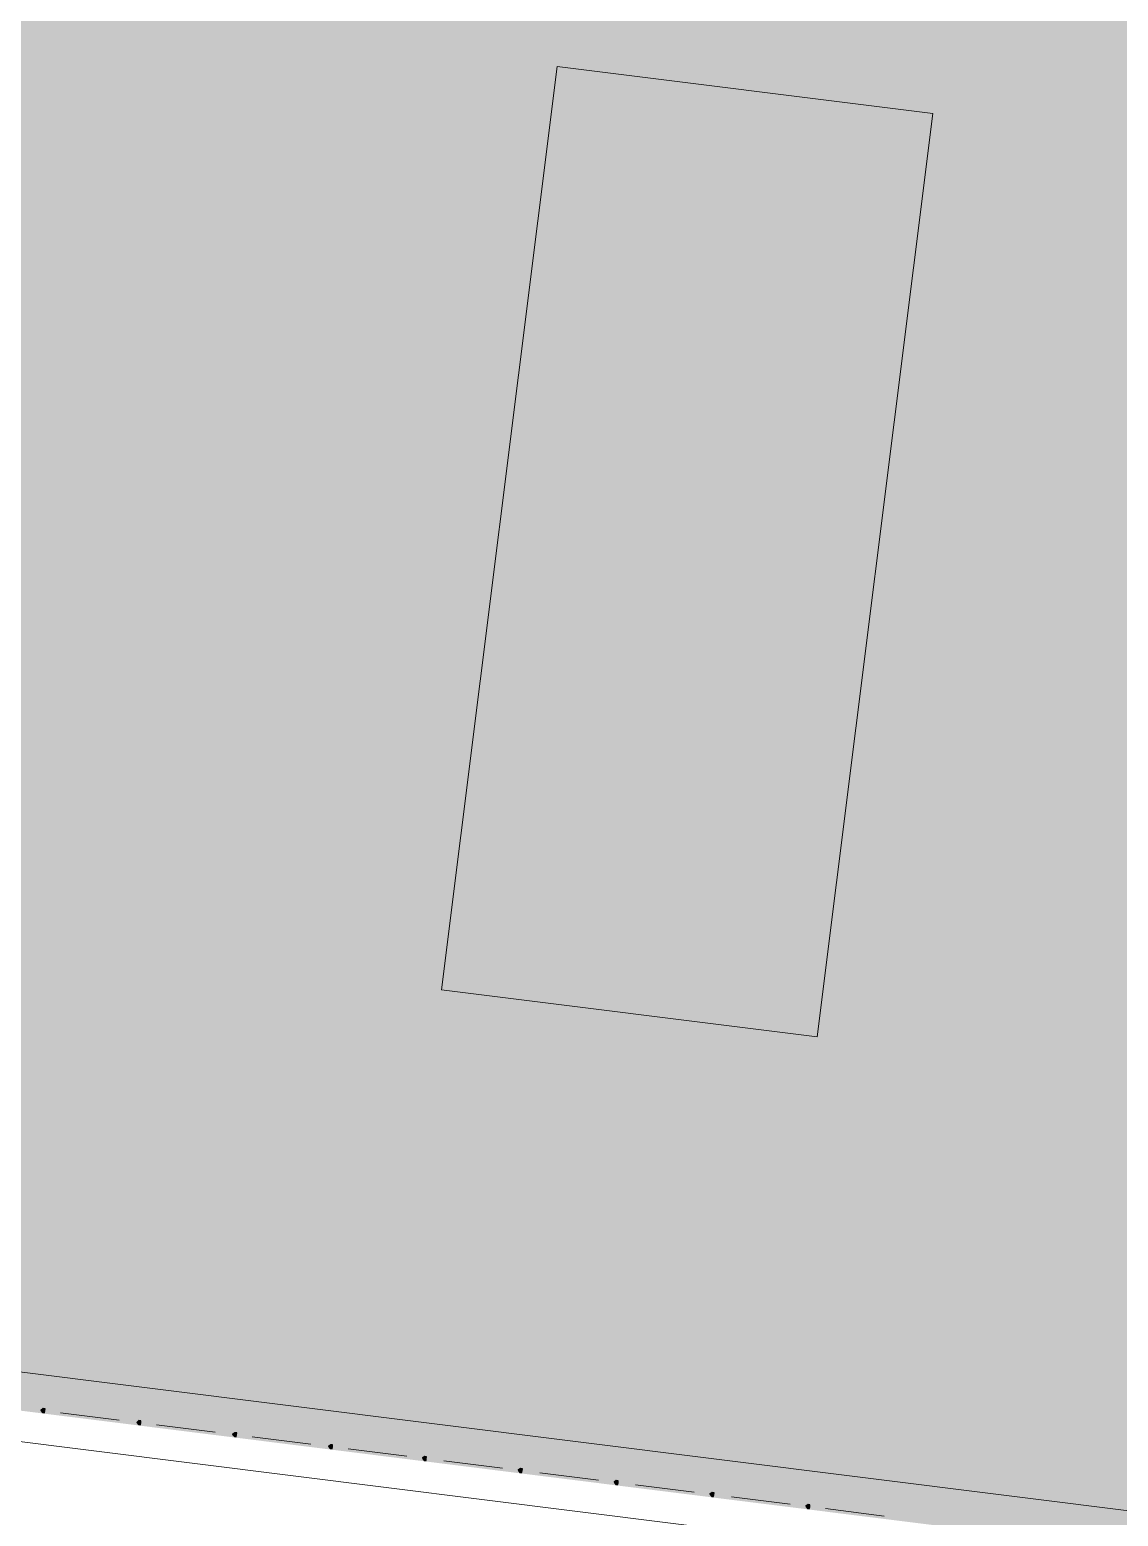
# Model space of a CAD drawing. Header units: metres. Extents: x -4 to 509425, y 7549 to 4732445.
# Drawn here: x 476005.56 to 476010.24, y 4719705.4 to 4719711.78 of the extents above; entities that cross this region are included whole.
import ezdxf

# ---------------------------------------------------------------- set-up
doc = ezdxf.new("R2010")
doc.units = ezdxf.units.M
doc.header["$LTSCALE"] = 0.01
doc.header["$MEASUREMENT"] = 0
doc.layers.get('0').update_dxf_attribs({"lineweight": 0})
doc.layers.add('_SUBESTACIÓN', color=1, linetype='Continuous')
doc.layers.add('SUBESTACION LA VID', color=253, linetype='Continuous')

# ---------------------------------------------------------------- blocks, each defined once
blk = doc.blocks.new('A$Cfff6051d')
at = {"layer": 'SUBESTACION LA VID', "transparency": 33554687}
h = blk.add_hatch(color=256, dxfattribs=at)
h.dxf.hatch_style = 2
h.paths.add_polyline_path([(476005.6271, 4719705.8486), (476005.6282, 4719705.857), (476005.6198, 4719705.8581), (476005.6103, 4719705.8507), (476005.6177, 4719705.8413), (476005.6261, 4719705.8402)])
h = blk.add_hatch(color=256, dxfattribs=at)
h.dxf.hatch_style = 2
h.paths.add_polyline_path([(476006.0388, 4719705.797), (476006.0398, 4719705.8054), (476006.0314, 4719705.8064), (476006.022, 4719705.7991), (476006.0293, 4719705.7896), (476006.0377, 4719705.7886)])
h = blk.add_hatch(color=256, dxfattribs=at)
h.dxf.hatch_style = 2
h.paths.add_polyline_path([(476006.4504, 4719705.7454), (476006.4514, 4719705.7538), (476006.443, 4719705.7548), (476006.4336, 4719705.7475), (476006.4409, 4719705.738), (476006.4493, 4719705.737)])
h = blk.add_hatch(color=256, dxfattribs=at)
h.dxf.hatch_style = 2
h.paths.add_polyline_path([(476006.862, 4719705.6938), (476006.863, 4719705.7022), (476006.8546, 4719705.7032), (476006.8452, 4719705.6959), (476006.8525, 4719705.6864), (476006.8609, 4719705.6854)])
h = blk.add_hatch(color=256, dxfattribs=at)
h.dxf.hatch_style = 2
h.paths.add_polyline_path([(476007.2652, 4719705.6432), (476007.2663, 4719705.6516), (476007.2579, 4719705.6527), (476007.2484, 4719705.6453), (476007.2558, 4719705.6359), (476007.2642, 4719705.6348)])
h = blk.add_hatch(color=256, dxfattribs=at)
h.dxf.hatch_style = 2
h.paths.add_polyline_path([(476007.6768, 4719705.5916), (476007.6779, 4719705.6), (476007.6695, 4719705.6011), (476007.66, 4719705.5937), (476007.6674, 4719705.5843), (476007.6758, 4719705.5832)])
h = blk.add_hatch(color=256, dxfattribs=at)
h.dxf.hatch_style = 2
h.paths.add_polyline_path([(476008.0884, 4719705.54), (476008.0895, 4719705.5484), (476008.0811, 4719705.5495), (476008.0716, 4719705.5421), (476008.079, 4719705.5327), (476008.0874, 4719705.5316)])
h = blk.add_hatch(color=256, dxfattribs=at)
h.dxf.hatch_style = 2
h.paths.add_polyline_path([(476008.5001, 4719705.4884), (476008.5011, 4719705.4968), (476008.4927, 4719705.4979), (476008.4833, 4719705.4905), (476008.4906, 4719705.4811), (476008.499, 4719705.48)])
h = blk.add_hatch(color=256, dxfattribs=at)
h.dxf.hatch_style = 2
h.paths.add_polyline_path([(476008.9117, 4719705.4368), (476008.9127, 4719705.4452), (476008.9043, 4719705.4463), (476008.8949, 4719705.4389), (476008.9022, 4719705.4295), (476008.9106, 4719705.4284)])
at = {"layer": 'SUBESTACION LA VID', "lineweight": 15}
for p, q in [((476005.9464, 4719705.8086), (476005.6943, 4719705.8402)), ((476006.358, 4719705.757), (476006.106, 4719705.7886)), ((476006.7696, 4719705.7054), (476006.5176, 4719705.737)), ((476007.1812, 4719705.6538), (476006.9292, 4719705.6854)), ((476007.5928, 4719705.6022), (476007.3408, 4719705.6338)), ((476008.0044, 4719705.5506), (476007.7524, 4719705.5822)), ((476008.4161, 4719705.499), (476008.164, 4719705.5306)), ((476008.8277, 4719705.4474), (476008.5757, 4719705.4789)), ((476009.2309, 4719705.3968), (476008.9789, 4719705.4284))]:
    blk.add_line(p, q, dxfattribs=at)
for points in [[(475956.7562, 4719712.1291), (475967.9637, 4719801.5255), (476089.5502, 4719786.2823), (476086.0937, 4719758.7124), (476078.3057, 4719696.5919), (475956.7193, 4719711.8351)], [(475957.0502, 4719712.0922), (475968.2198, 4719801.1862), (476089.2182, 4719786.0167), (476085.7997, 4719758.7492), (476078.0486, 4719696.9228), (475957.0502, 4719712.0922)], [(476007.33, 4719707.6573), (476008.9429, 4719707.4551), (476009.4399, 4719711.42), (476007.8271, 4719711.6222), (476007.33, 4719707.6573)]]:
    blk.add_lwpolyline(points, dxfattribs=at)
at = {"layer": 'SUBESTACION LA VID'}
for points in [[(476005.6271, 4719705.8486), (476005.6282, 4719705.857), (476005.6198, 4719705.8581), (476005.6103, 4719705.8507), (476005.6177, 4719705.8413), (476005.6261, 4719705.8402)], [(476006.0388, 4719705.797), (476006.0398, 4719705.8054), (476006.0314, 4719705.8064), (476006.022, 4719705.7991), (476006.0293, 4719705.7896), (476006.0377, 4719705.7886)], [(476006.4504, 4719705.7454), (476006.4514, 4719705.7538), (476006.443, 4719705.7548), (476006.4336, 4719705.7475), (476006.4409, 4719705.738), (476006.4493, 4719705.737)], [(476006.862, 4719705.6938), (476006.863, 4719705.7022), (476006.8546, 4719705.7032), (476006.8452, 4719705.6959), (476006.8525, 4719705.6864), (476006.8609, 4719705.6854)], [(476007.2652, 4719705.6432), (476007.2663, 4719705.6516), (476007.2579, 4719705.6527), (476007.2484, 4719705.6453), (476007.2558, 4719705.6359), (476007.2642, 4719705.6348)], [(476007.6768, 4719705.5916), (476007.6779, 4719705.6), (476007.6695, 4719705.6011), (476007.66, 4719705.5937), (476007.6674, 4719705.5843), (476007.6758, 4719705.5832)], [(476008.0884, 4719705.54), (476008.0895, 4719705.5484), (476008.0811, 4719705.5495), (476008.0716, 4719705.5421), (476008.079, 4719705.5327), (476008.0874, 4719705.5316)], [(476008.5001, 4719705.4884), (476008.5011, 4719705.4968), (476008.4927, 4719705.4979), (476008.4833, 4719705.4905), (476008.4906, 4719705.4811), (476008.499, 4719705.48)], [(476008.9117, 4719705.4368), (476008.9127, 4719705.4452), (476008.9043, 4719705.4463), (476008.8949, 4719705.4389), (476008.9022, 4719705.4295), (476008.9106, 4719705.4284)]]:
    blk.add_lwpolyline(points, close=True, dxfattribs=at)
at = {"layer": 'SUBESTACION LA VID', "lineweight": 0}
for points in [[(476005.6271, 4719705.8486), (476005.6282, 4719705.857), (476005.6198, 4719705.8581), (476005.6103, 4719705.8507), (476005.6177, 4719705.8413), (476005.6261, 4719705.8402)], [(476006.0388, 4719705.797), (476006.0398, 4719705.8054), (476006.0314, 4719705.8064), (476006.022, 4719705.7991), (476006.0293, 4719705.7896), (476006.0377, 4719705.7886)], [(476006.4504, 4719705.7454), (476006.4514, 4719705.7538), (476006.443, 4719705.7548), (476006.4336, 4719705.7475), (476006.4409, 4719705.738), (476006.4493, 4719705.737)], [(476006.862, 4719705.6938), (476006.863, 4719705.7022), (476006.8546, 4719705.7032), (476006.8452, 4719705.6959), (476006.8525, 4719705.6864), (476006.8609, 4719705.6854)], [(476007.2652, 4719705.6432), (476007.2663, 4719705.6516), (476007.2579, 4719705.6527), (476007.2484, 4719705.6453), (476007.2558, 4719705.6359), (476007.2642, 4719705.6348)], [(476007.6768, 4719705.5916), (476007.6779, 4719705.6), (476007.6695, 4719705.6011), (476007.66, 4719705.5937), (476007.6674, 4719705.5843), (476007.6758, 4719705.5832)], [(476008.0884, 4719705.54), (476008.0895, 4719705.5484), (476008.0811, 4719705.5495), (476008.0716, 4719705.5421), (476008.079, 4719705.5327), (476008.0874, 4719705.5316)], [(476008.5001, 4719705.4884), (476008.5011, 4719705.4968), (476008.4927, 4719705.4979), (476008.4833, 4719705.4905), (476008.4906, 4719705.4811), (476008.499, 4719705.48)], [(476008.9117, 4719705.4368), (476008.9127, 4719705.4452), (476008.9043, 4719705.4463), (476008.8949, 4719705.4389), (476008.9022, 4719705.4295), (476008.9106, 4719705.4284)]]:
    blk.add_lwpolyline(points, close=True, dxfattribs=at)

msp = doc.modelspace()

# ---------------------------------------------------------------- hatches: boundary and pattern name
at = {"layer": '_SUBESTACIÓN', "transparency": 33554559}
h = msp.add_hatch(color=1, dxfattribs=at)
h.dxf.hatch_style = 1
h.paths.add_polyline_path([(475968.6399, 4719805.825), (476089.9386, 4719790.615), (476078.1686, 4719696.74), (475956.8686, 4719711.9502)])

# ---------------------------------------------------------------- block references
at = {"linetype": 'Continuous'}
msp.add_blockref('A$Cfff6051d', (0, 0), dxfattribs=at)

doc.saveas('drawing.dxf')
